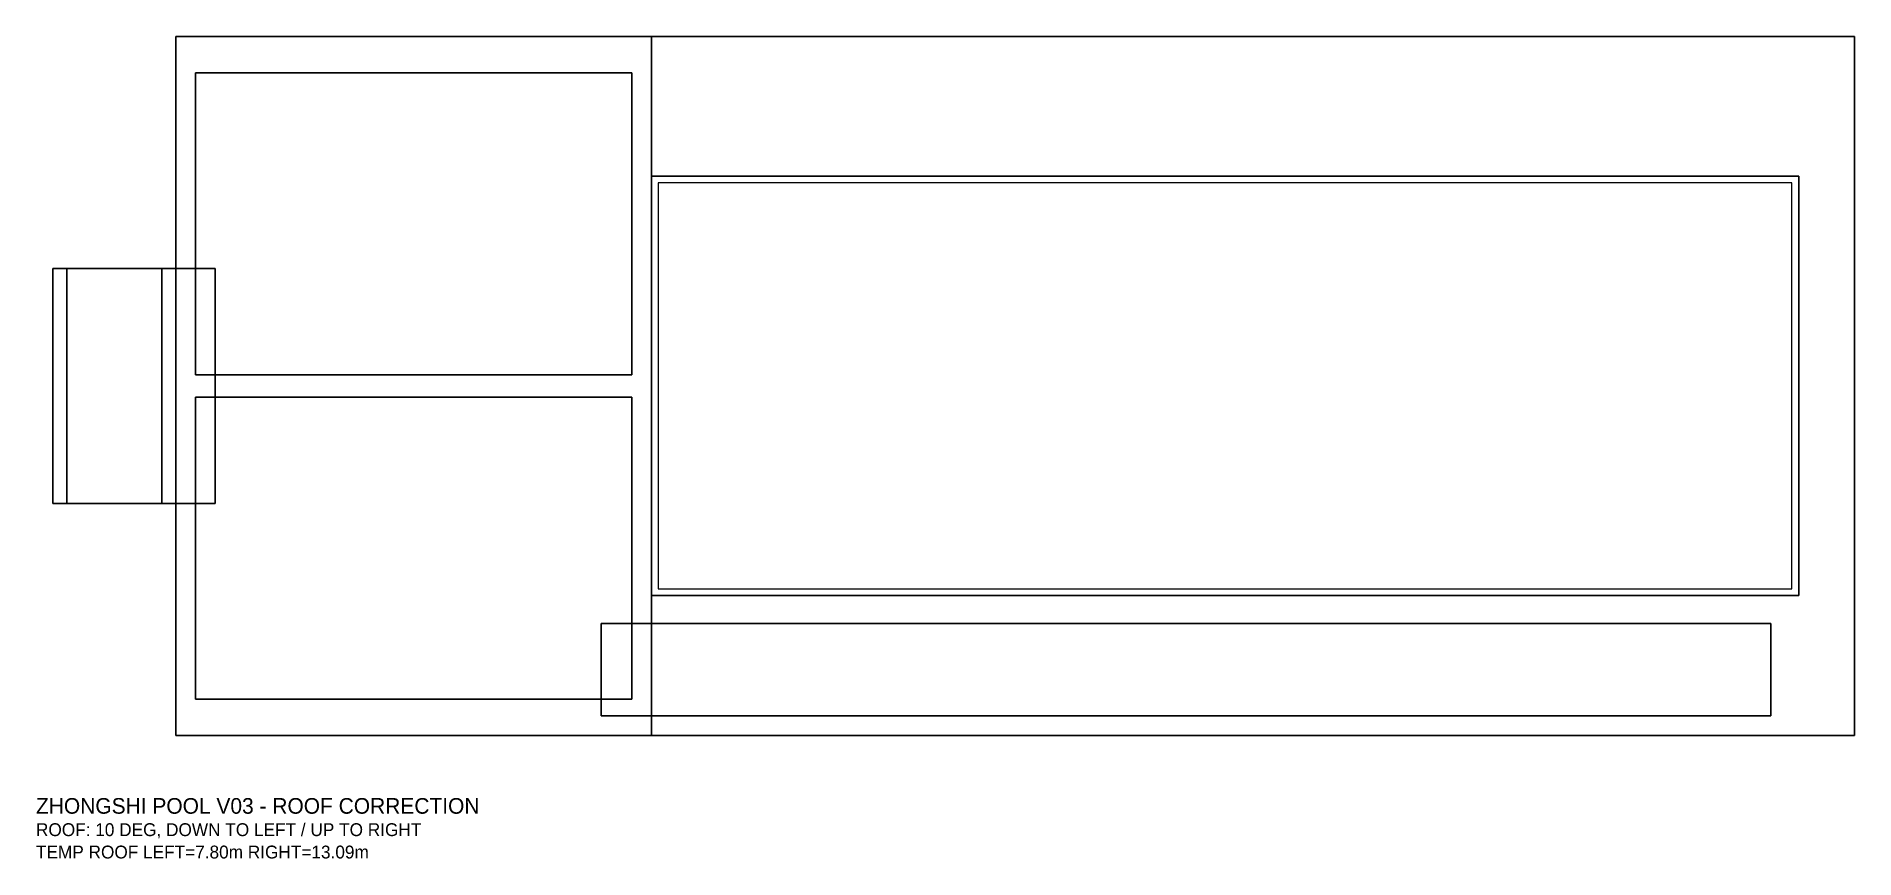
# Model space of a CAD drawing. Header units: millimetres. Extents: x -2493 to 30000, y -2203 to 12500.
import ezdxf

# ---------------------------------------------------------------- set-up
doc = ezdxf.new("R2010")
doc.units = ezdxf.units.MM
for name, color, linetype in [('01_BUILDING', 7, 'CONTINUOUS'), ('02_POOL', 5, 'CONTINUOUS'), ('03_SECOND', 2, 'CONTINUOUS'), ('04_ROOF', 3, 'CONTINUOUS'), ('05_GLASS', 4, 'CONTINUOUS'), ('07_ENTRANCE', 1, 'CONTINUOUS'), ('90_NOTE', 9, 'CONTINUOUS')]:
    doc.layers.add(name, color=color, linetype=linetype)

msp = doc.modelspace()

# ---------------------------------------------------------------- linework, layer by layer
at = {"layer": '01_BUILDING'}
for points in [[(0, 0, -200), (30000, 0, -200), (30000, 12500, -200), (0, 12500, -200)], [(0, 0), (0, 12500), (30000, 12500), (30000, 0)], [(30000, 12500, -200), (30000, 12500), (0, 12500), (0, 12500, -200)], [(0, 12500, -200), (0, 12500), (0, 0), (0, 0, -200)], [(30000, 0, -200), (30000, 0), (30000, 12500), (30000, 12500, -200)], [(0, 0, -200), (0, 0), (30000, 0), (30000, 0, -200)]]:
    msp.add_3dface(points, dxfattribs=at)
at = {"layer": '02_POOL'}
for points in [[(8500, 2500, -1200), (29000, 2500, -1500), (29000, 10000, -1500), (8500, 10000, -1200)], [(8500, 10000), (8500, 10000, -1200), (29000, 10000, -1500), (29000, 10000)], [(8500, 2500), (8500, 2500, -1200), (8500, 10000, -1200), (8500, 10000)], [(8620, 2620, -80), (28880, 2620, -80), (28880, 9880, -80), (8620, 9880, -80)], [(29000, 2500), (29000, 10000), (29000, 10000, -1500), (29000, 2500, -1500)], [(8500, 2500), (29000, 2500), (29000, 2500, -1500), (8500, 2500, -1200)]]:
    msp.add_3dface(points, dxfattribs=at)
at = {"layer": '03_SECOND'}
for points in [[(0, 0, 4020), (8500, 0, 4020), (8500, 12500, 4020), (0, 12500, 4020)], [(0, 0, 4200), (0, 12500, 4200), (8500, 12500, 4200), (8500, 0, 4200)], [(8500, 12500, 4020), (8500, 12500, 4200), (0, 12500, 4200), (0, 12500, 4020)], [(0, 12500, 4020), (0, 12500, 4200), (0, 0, 4200), (0, 0, 4020)], [(8500, 0, 4020), (8500, 0, 4200), (8500, 12500, 4200), (8500, 12500, 4020)], [(350, 6450, 4200), (8150, 6450, 4200), (8150, 11850, 4200), (350, 11850, 4200)], [(350, 6450, 7600), (350, 11850, 7600), (8150, 11850, 7600), (8150, 6450, 7600)], [(8150, 11850, 4200), (8150, 11850, 7600), (350, 11850, 7600), (350, 11850, 4200)], [(350, 11850, 4200), (350, 11850, 7600), (350, 6450, 7600), (350, 6450, 4200)], [(8150, 6450, 4200), (8150, 6450, 7600), (8150, 11850, 7600), (8150, 11850, 4200)], [(350, 6450, 4200), (350, 6450, 7600), (8150, 6450, 7600), (8150, 6450, 4200)], [(350, 650, 4200), (8150, 650, 4200), (8150, 6050, 4200), (350, 6050, 4200)], [(350, 650, 7600), (350, 6050, 7600), (8150, 6050, 7600), (8150, 650, 7600)], [(8150, 6050, 4200), (8150, 6050, 7600), (350, 6050, 7600), (350, 6050, 4200)], [(350, 6050, 4200), (350, 6050, 7600), (350, 650, 7600), (350, 650, 4200)], [(8150, 650, 4200), (8150, 650, 7600), (8150, 6050, 7600), (8150, 6050, 4200)], [(7600, 350, 4040), (28500, 350, 4040), (28500, 2000, 4040), (7600, 2000, 4040)], [(7600, 350, 4200), (7600, 2000, 4200), (28500, 2000, 4200), (28500, 350, 4200)], [(28500, 2000, 4040), (28500, 2000, 4200), (7600, 2000, 4200), (7600, 2000, 4040)], [(7600, 2000, 4040), (7600, 2000, 4200), (7600, 350, 4200), (7600, 350, 4040)], [(28500, 350, 4040), (28500, 350, 4200), (28500, 2000, 4200), (28500, 2000, 4040)], [(350, 650, 4200), (350, 650, 7600), (8150, 650, 7600), (8150, 650, 4200)], [(7600, 350, 4040), (7600, 350, 4200), (28500, 350, 4200), (28500, 350, 4040)], [(0, 0, 4020), (0, 0, 4200), (8500, 0, 4200), (8500, 0, 4020)]]:
    msp.add_3dface(points, dxfattribs=at)
at = {"layer": '04_ROOF'}
msp.add_3dface([(0, 0, 7800), (30000, 0, 13090), (30000, 12500, 13090), (0, 12500, 7800)], dxfattribs=at)
at = {"layer": '05_GLASS'}
for points in [[(0, 12500), (0, 12500, 7800), (30000, 12500, 13090), (30000, 12500)], [(0, 0), (30000, 0), (30000, 0, 13090), (0, 0, 7800)]]:
    msp.add_3dface(points, dxfattribs=at)
at = {"layer": '07_ENTRANCE'}
for points in [[(-2200, 4150), (0, 4150), (0, 8350), (-2200, 8350)], [(-2200, 4150, 350), (-2200, 8350, 350), (0, 8350, 350), (0, 4150, 350)], [(0, 8350), (0, 8350, 350), (-2200, 8350, 350), (-2200, 8350)], [(-2200, 8350), (-2200, 8350, 350), (-2200, 4150, 350), (-2200, 4150)], [(-2200, 4150), (-1950, 4150), (-1950, 8350), (-2200, 8350)], [(-2200, 4150, 4200), (-2200, 8350, 4200), (-1950, 8350, 4200), (-1950, 4150, 4200)], [(-1950, 8350), (-1950, 8350, 4200), (-2200, 8350, 4200), (-2200, 8350)], [(-2200, 8350), (-2200, 8350, 4200), (-2200, 4150, 4200), (-2200, 4150)], [(-2200, 4150, 3900), (700, 4150, 3900), (700, 8350, 3900), (-2200, 8350, 3900)], [(-2200, 4150, 4200), (-2200, 8350, 4200), (700, 8350, 4200), (700, 4150, 4200)], [(700, 8350, 3900), (700, 8350, 4200), (-2200, 8350, 4200), (-2200, 8350, 3900)], [(-2200, 8350, 3900), (-2200, 8350, 4200), (-2200, 4150, 4200), (-2200, 4150, 3900)], [(-1950, 4150), (-1950, 4150, 4200), (-1950, 8350, 4200), (-1950, 8350)], [(-250, 4150), (0, 4150), (0, 8350), (-250, 8350)], [(-250, 4150, 4200), (-250, 8350, 4200), (0, 8350, 4200), (0, 4150, 4200)], [(0, 8350), (0, 8350, 4200), (-250, 8350, 4200), (-250, 8350)], [(-250, 8350), (-250, 8350, 4200), (-250, 4150, 4200), (-250, 4150)], [(0, 4150), (0, 4150, 350), (0, 8350, 350), (0, 8350)], [(0, 4150), (0, 4150, 4200), (0, 8350, 4200), (0, 8350)], [(700, 4150, 3900), (700, 4150, 4200), (700, 8350, 4200), (700, 8350, 3900)], [(-2200, 4150), (-2200, 4150, 350), (0, 4150, 350), (0, 4150)], [(-2200, 4150), (-2200, 4150, 4200), (-1950, 4150, 4200), (-1950, 4150)], [(-2200, 4150, 3900), (-2200, 4150, 4200), (700, 4150, 4200), (700, 4150, 3900)], [(-250, 4150), (-250, 4150, 4200), (0, 4150, 4200), (0, 4150)]]:
    msp.add_3dface(points, dxfattribs=at)

# ---------------------------------------------------------------- texts
at = {"layer": '90_NOTE'}
for s, height, p in [('ZHONGSHI POOL V03 - ROOF CORRECTION', 280, (-2500, -1400)), ('ROOF: 10 DEG, DOWN TO LEFT / UP TO RIGHT', 230, (-2500, -1800)), ('TEMP ROOF LEFT=7.80m RIGHT=13.09m', 230, (-2500, -2200))]:
    msp.add_text(s, height=height, dxfattribs=at).set_placement(p)

doc.saveas('drawing.dxf')
